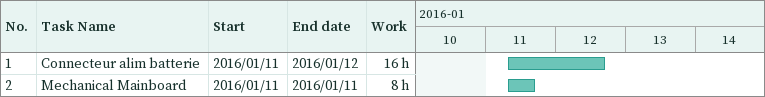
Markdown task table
| ID | Task | Start | Finish | Work (h) |
|---|---|---|---|---|
| 1 | Connecteur alim batterie | 2016-01-11 | 2016-01-12 | 16 |
| 2 | Mechanical Mainboard | 2016-01-11 | 2016-01-11 | 8 |
